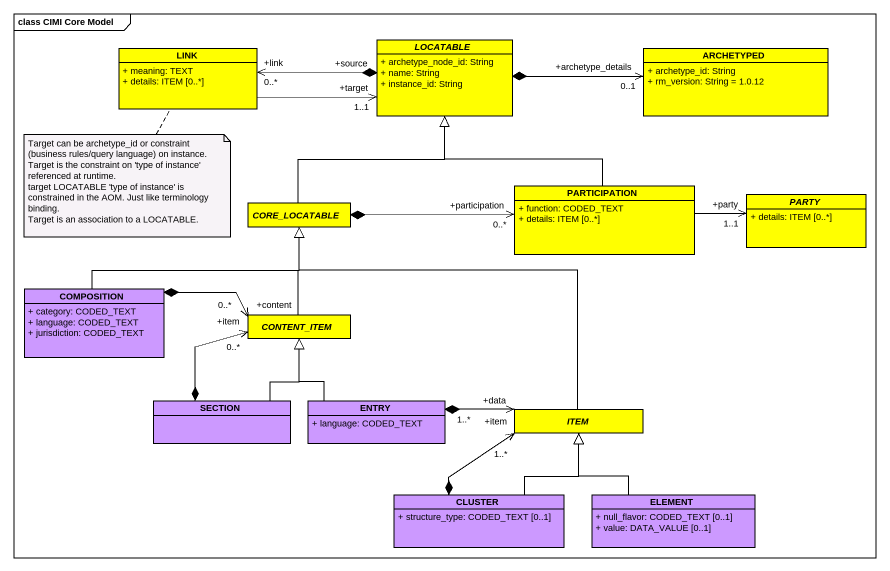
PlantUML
@startuml
mainframe class CIMI Core Model
hide circle
hide empty members
skinparam classAttributeIconSize 0
class LINK #FFFF00 {
  + meaning: TEXT
  + details: ITEM [0..*]
}
abstract class LOCATABLE #FFFF00 {
  + archetype_node_id: String
  + name: String
  + instance_id: String
}
class ARCHETYPED #FFFF00 {
  + archetype_id: String
  + rm_version: String = 1.0.12
}
abstract class CORE_LOCATABLE #FFFF00
class PARTICIPATION #FFFF00 {
  + function: CODED_TEXT
  + details: ITEM [0..*]
}
abstract class PARTY #FFFF00 {
  + details: ITEM [0..*]
}
class COMPOSITION #CC99FF {
  + category: CODED_TEXT
  + language: CODED_TEXT
  + jurisdiction: CODED_TEXT
}
abstract class CONTENT_ITEM #FFFF00
class SECTION #CC99FF
class ENTRY #CC99FF {
  + language: CODED_TEXT
}
abstract class ITEM #FFFF00
class CLUSTER #CC99FF {
  + structure_type: CODED_TEXT [0..1]
}
class ELEMENT #CC99FF {
  + null_flavor: CODED_TEXT [0..1]
  + value: DATA_VALUE [0..1]
}
LINK -right-> "+target\n1..1" LOCATABLE
LOCATABLE "+source" *-left-> "+link\n0..*" LINK
LOCATABLE *-right-> "+archetype_details\n0..1" ARCHETYPED
CORE_LOCATABLE -up-|> LOCATABLE
PARTICIPATION -up-|> LOCATABLE
PARTICIPATION "+participation\n0..*" <-left-* CORE_LOCATABLE
PARTICIPATION -right-> "+party\n1..1" PARTY
COMPOSITION -right-|> CORE_LOCATABLE
COMPOSITION *-right-> "+content\n0..*" CONTENT_ITEM
CONTENT_ITEM -up-|> CORE_LOCATABLE
SECTION *-up-> "+item\n0..*" CONTENT_ITEM
SECTION -up-|> CONTENT_ITEM
ENTRY -up-|> CONTENT_ITEM
ITEM -up-|> CORE_LOCATABLE
ITEM "+data\n1..*" <-left-* ENTRY
CLUSTER *-up-> "+item\n1..*" ITEM
CLUSTER -up-|> ITEM
ELEMENT -up-|> ITEM
note bottom of LINK
  Target can be archetype_id or constraint (business rules/query language) on instance.
  Target is the constraint on 'type of instance' referenced at runtime.
  target LOCATABLE 'type of instance' is constrained in the AOM. Just like terminology binding.
  Target is an association to a LOCATABLE.
end note
@enduml
